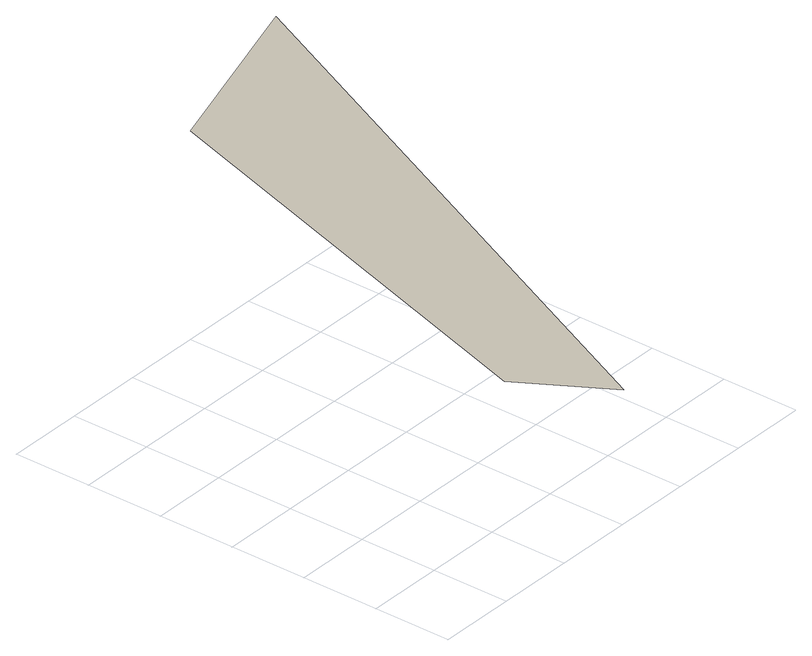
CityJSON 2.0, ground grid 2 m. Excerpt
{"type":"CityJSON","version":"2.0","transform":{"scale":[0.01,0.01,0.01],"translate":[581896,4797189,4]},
"CityObjects":{
"building1":{"type":"Building","geometry":[{"type":"MultiSurface","lod":"0","boundaries":[[[0,1,2,3]]]}]}
},
"vertices":[
[830,141,94],[579,907,870],[21,694,934],[254,9,450]
]}
